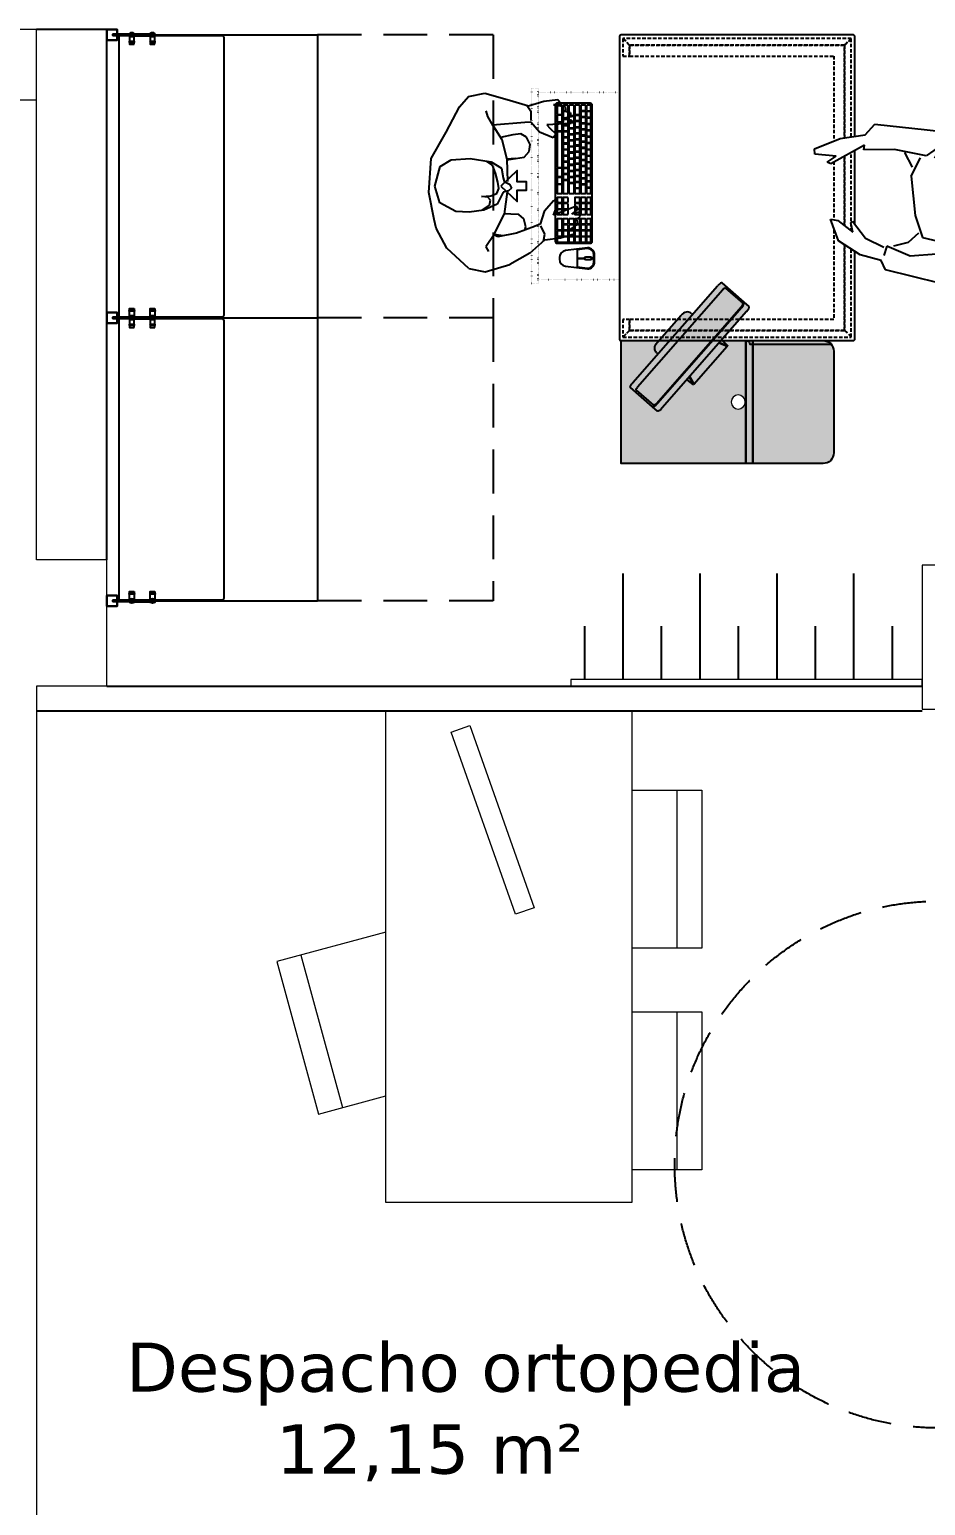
# Model space of a CAD drawing. Header units: inches. Extents: x -96389 to 34443, y 2 to 18625.
# Drawn here: x 25005 to 27555, y 4148 to 8350 of the extents above; entities that cross this region are included whole.
import ezdxf

# ---------------------------------------------------------------- set-up
doc = ezdxf.new("R2010")
doc.units = ezdxf.units.IN
doc.header["$LTSCALE"] = 2
doc.header["$MEASUREMENT"] = 0
doc.set_wipeout_variables(frame=1)
for name, pattern in [('Discontinua JB', [0.75, 0.5, -0.25]), ('Puntets JB', [3, 0, -3]), ('TRAZOS2', [0.375, 0.25, -0.125])]:
    doc.linetypes.add(name, pattern=pattern)
for name, color, linetype in [('_Co MUEBLE CONCEP', 7, 'Continuous'), ('Arturo', 8, 'Continuous'), ('CONCEP 2D', 7, 'Continuous'), ('Imac JB', 8, 'Continuous'), ('Impresora Tiket JB', 8, 'Continuous'), ('Linea Capa Color 0000 JB', 7, 'Continuous'), ('Linea Capa Color 0140 Blau Vidre JB', 140, 'Continuous'), ('Linea Capa Color 0252 Gris Parets JB', 252, 'Continuous'), ('LÍNEA FINA', 4, 'Continuous'), ('LÍNEA GRUESA', 1, 'Continuous'), ('LÍNEA MEDIA', 255, 'Continuous'), ('MOBILIARIO', 8, 'Continuous'), ('TEXTO', 7, 'Continuous')]:
    doc.layers.add(name, color=color, linetype=linetype)

# ---------------------------------------------------------------- blocks, each defined once
blk = doc.blocks.new('Planta teclat + ratoli 2020 JB')
at = {"layer": 'Impresora Tiket JB'}
for points in [[(163.1, 99.5, 0.414201), (157.1, 105.4), (-229.9, 105.4, 0.38771), (-236, 99.9), (-236, 6, 0.414201), (-229.9, 0), (157.1, 0, 0.414201), (163.1, 6)], [(-214.2, 100.3, 0.450069), (-215.4, 101.5), (-228.7, 101.5, 0.45007), (-229.9, 100.3), (-229.9, 91, 0.411174), (-228.7, 89.5), (-215.4, 89.5, 0.411173), (-214.2, 91)], [(-215.4, 85.9, 0.414201), (-216.6, 87.1), (-228.7, 87.1, 0.414201), (-229.9, 85.9), (-229.9, 74, 0.414188), (-228.7, 72.8), (-216.6, 72.8, 0.414201), (-215.4, 74)], [(-197.9, 85.9, 0.414201), (-199.1, 87.1), (-211.2, 87.1, 0.414201), (-212.4, 85.9), (-212.4, 74, 0.414188), (-211.2, 72.8), (-199.1, 72.8, 0.414201), (-197.9, 74)], [(-196, 100.3, 0.450069), (-197.3, 101.5), (-210.6, 101.5, 0.45007), (-211.8, 100.3), (-211.8, 91, 0.411174), (-210.6, 89.5), (-197.3, 89.5, 0.411173), (-196, 91)], [(-180.3, 85.9, 0.414201), (-181.5, 87.1), (-193.6, 87.1, 0.414201), (-194.8, 85.9), (-194.8, 74, 0.414188), (-193.6, 72.8), (-181.5, 72.8, 0.414201), (-180.3, 74)], [(-177.9, 100.3, 0.450069), (-179.1, 101.5), (-192.4, 101.5, 0.45007), (-193.6, 100.3), (-193.6, 91, 0.411174), (-192.4, 89.5), (-179.1, 89.5, 0.411173), (-177.9, 91)], [(-162.8, 85.9, 0.414201), (-164, 87.1), (-176.1, 87.1, 0.414201), (-177.3, 85.9), (-177.3, 74, 0.414188), (-176.1, 72.8), (-164, 72.8, 0.414201), (-162.8, 74)], [(-159.8, 100.3, 0.450069), (-161, 101.5), (-174.3, 101.5, 0.45007), (-175.5, 100.3), (-175.5, 91, 0.411174), (-174.3, 89.5), (-161, 89.5, 0.411173), (-159.8, 91)], [(-145.3, 85.9, 0.414201), (-146.5, 87.1), (-158.6, 87.1, 0.414201), (-159.8, 85.9), (-159.8, 74, 0.414188), (-158.6, 72.8), (-146.5, 72.8, 0.414201), (-145.3, 74)], [(-141.6, 100.3, 0.450069), (-142.8, 101.5), (-156.1, 101.5, 0.45007), (-157.3, 100.3), (-157.3, 91, 0.411174), (-156.1, 89.5), (-142.8, 89.5, 0.411173), (-141.6, 91)], [(-127.7, 85.9, 0.414201), (-128.9, 87.1), (-141, 87.1, 0.414201), (-142.2, 85.9), (-142.2, 74, 0.414188), (-141, 72.8), (-128.9, 72.8, 0.414201), (-127.7, 74)], [(-123.5, 100.3, 0.450069), (-124.7, 101.5), (-138, 101.5, 0.45007), (-139.2, 100.3), (-139.2, 91, 0.411174), (-138, 89.5), (-124.7, 89.5, 0.411173), (-123.5, 91)], [(-110.2, 85.9, 0.414201), (-111.4, 87.1), (-123.5, 87.1, 0.414201), (-124.7, 85.9), (-124.7, 74, 0.414188), (-123.5, 72.8), (-111.4, 72.8, 0.414201), (-110.2, 74)], [(-105.3, 100.3, 0.450069), (-106.6, 101.5), (-119.9, 101.5, 0.45007), (-121.1, 100.3), (-121.1, 91, 0.411174), (-119.9, 89.5), (-106.6, 89.5, 0.411173), (-105.3, 91)], [(-92.7, 85.9, 0.414201), (-93.9, 87.1), (-106, 87.1, 0.414201), (-107.2, 85.9), (-107.2, 74, 0.414188), (-106, 72.8), (-93.9, 72.8, 0.414201), (-92.7, 74)], [(-87.2, 100.3, 0.450069), (-88.4, 101.5), (-101.7, 101.5, 0.45007), (-102.9, 100.3), (-102.9, 91, 0.411174), (-101.7, 89.5), (-88.4, 89.5, 0.411173), (-87.2, 91)], [(-75.1, 85.9, 0.414201), (-76.3, 87.1), (-88.4, 87.1, 0.414201), (-89.6, 85.9), (-89.6, 74, 0.414188), (-88.4, 72.8), (-76.3, 72.8, 0.414201), (-75.1, 74)], [(-69.1, 100.3, 0.450069), (-70.3, 101.5), (-83.6, 101.5, 0.45007), (-84.8, 100.3), (-84.8, 91, 0.411174), (-83.6, 89.5), (-70.3, 89.5, 0.411173), (-69.1, 91)], [(-58.2, 85.9, 0.414201), (-59.4, 87.1), (-71.5, 87.1, 0.414201), (-72.7, 85.9), (-72.7, 74, 0.414188), (-71.5, 72.8), (-59.4, 72.8, 0.414201), (-58.2, 74)], [(-50.9, 100.3, 0.450069), (-52.1, 101.5), (-65.4, 101.5, 0.45007), (-66.7, 100.3), (-66.7, 91, 0.411174), (-65.4, 89.5), (-52.1, 89.5, 0.411173), (-50.9, 91)], [(-40.7, 85.9, 0.414201), (-41.9, 87.1), (-54, 87.1, 0.414201), (-55.2, 85.9), (-55.2, 74, 0.414188), (-54, 72.8), (-41.9, 72.8, 0.414201), (-40.7, 74)], [(-32.8, 100.3, 0.450069), (-34, 101.5), (-47.3, 101.5, 0.45007), (-48.5, 100.3), (-48.5, 91, 0.411174), (-47.3, 89.5), (-34, 89.5, 0.411173), (-32.8, 91)], [(-23.1, 85.9, 0.414201), (-24.3, 87.1), (-36.4, 87.1, 0.414201), (-37.6, 85.9), (-37.6, 74, 0.414188), (-36.4, 72.8), (-24.3, 72.8, 0.414201), (-23.1, 74)], [(-14.7, 100.3, 0.450069), (-15.9, 101.5), (-29.2, 101.5, 0.45007), (-30.4, 100.3), (-30.4, 91, 0.411174), (-29.2, 89.5), (-15.9, 89.5, 0.411173), (-14.7, 91)], [(-6.2, 85.9, 0.414201), (-7.4, 87.1), (-19.5, 87.1, 0.414201), (-20.7, 85.9), (-20.7, 74, 0.414188), (-19.5, 72.8), (-7.4, 72.8, 0.414201), (-6.2, 74)], [(3.5, 100.3, 0.450069), (2.3, 101.5), (-11, 101.5, 0.45007), (-12.2, 100.3), (-12.2, 91, 0.411174), (-11, 89.5), (2.3, 89.5, 0.411173), (3.5, 91)], [(21.6, 85.9, 0.414201), (20.4, 87.1), (-2.6, 87.1, 0.414201), (-3.8, 85.9), (-3.8, 74, 0.414188), (-2.6, 72.8), (20.4, 72.8, 0.414201), (21.6, 74)], [(21.6, 100.3, 0.450069), (20.4, 101.5), (7.1, 101.5, 0.45007), (5.9, 100.3), (5.9, 91, 0.411174), (7.1, 89.5), (20.4, 89.5, 0.411173), (21.6, 91)], [(47, 100.3, 0.450069), (45.8, 101.5), (33.7, 101.5, 0.45007), (32.5, 100.3), (32.5, 91, 0.411174), (33.7, 89.5), (45.8, 89.5, 0.411173), (47, 91)], [(47, 85.9, 0.414201), (45.8, 87.1), (33.7, 87.1, 0.414201), (32.5, 85.9), (32.5, 74, 0.414188), (33.7, 72.8), (45.8, 72.8, 0.414201), (47, 74)], [(64.6, 100.3, 0.450069), (63.3, 101.5), (51.3, 101.5, 0.45007), (50, 100.3), (50, 91, 0.411174), (51.3, 89.5), (63.3, 89.5, 0.411173), (64.6, 91)], [(64.6, 85.9, 0.414201), (63.3, 87.1), (51.3, 87.1, 0.414201), (50, 85.9), (50, 74, 0.414188), (51.3, 72.8), (63.3, 72.8, 0.414201), (64.6, 74)], [(81.5, 100.3, 0.450069), (80.3, 101.5), (68.2, 101.5, 0.45007), (67, 100.3), (67, 91, 0.411174), (68.2, 89.5), (80.3, 89.5, 0.411173), (81.5, 91)], [(81.5, 85.9, 0.414201), (80.3, 87.1), (68.2, 87.1, 0.414201), (67, 85.9), (67, 74, 0.414188), (68.2, 72.8), (80.3, 72.8, 0.414201), (81.5, 74)], [(107.5, 100.3, 0.450069), (106.3, 101.5), (94.2, 101.5, 0.45007), (93, 100.3), (93, 91, 0.411174), (94.2, 89.5), (106.3, 89.5, 0.411173), (107.5, 91)], [(107.5, 85.9, 0.414201), (106.3, 87.1), (94.2, 87.1, 0.414201), (93, 85.9), (93, 74, 0.414188), (94.2, 72.8), (106.3, 72.8, 0.414201), (107.5, 74)], [(125, 100.3, 0.450069), (123.8, 101.5), (111.7, 101.5, 0.45007), (110.5, 100.3), (110.5, 91, 0.411174), (111.7, 89.5), (123.8, 89.5, 0.411173), (125, 91)], [(125, 85.9, 0.414201), (123.8, 87.1), (111.7, 87.1, 0.414201), (110.5, 85.9), (110.5, 74, 0.414188), (111.7, 72.8), (123.8, 72.8, 0.414201), (125, 74)], [(142.6, 100.3, 0.450069), (141.3, 101.5), (129.3, 101.5, 0.45007), (128, 100.3), (128, 91, 0.411174), (129.3, 89.5), (141.3, 89.5, 0.411173), (142.6, 91)], [(142.6, 85.9, 0.414201), (141.3, 87.1), (129.3, 87.1, 0.414201), (128, 85.9), (128, 74, 0.414188), (129.3, 72.8), (141.3, 72.8, 0.414201), (142.6, 74)], [(159.5, 100.3, 0.450069), (158.3, 101.5), (146.2, 101.5, 0.45007), (145, 100.3), (145, 91, 0.411174), (146.2, 89.5), (158.3, 89.5, 0.411173), (159.5, 91)], [(159.5, 85.9, 0.414201), (158.3, 87.1), (146.2, 87.1, 0.414201), (145, 85.9), (145, 74, 0.414188), (146.2, 72.8), (158.3, 72.8, 0.414201), (159.5, 74)], [(203.6, 12.2), (208.3, 12.2, 0.378242), (228.1, 29.7), (236, 92.2, 0.414214), (216, 112.2), (196, 112.2, 0.414214), (176, 92.2), (183.8, 29.7, 0.378242)], [(201.5, 100.2, -0.350001), (205, 104.6), (205, 110.2), (196, 110.2, 0.412242), (178, 92.3), (181.7, 62.2), (205, 62.2), (205, 82.8, -0.350001), (201.5, 87.2)], [(209.5, 100.2, 1), (202.5, 100.2), (202.5, 87.2, 1), (209.5, 87.2)], [(234, 92.3, 0.412242), (216, 110.2), (207, 110.2), (207, 104.6, -0.350001), (210.5, 100.2), (210.5, 87.2, -0.350001), (207, 82.8), (207, 62.2), (230.2, 62.2)], [(-203.8, 69.2, 0.414201), (-205.1, 70.4), (-228.7, 70.4, 0.414201), (-229.9, 69.2), (-229.9, 57.2, 0.414188), (-228.7, 56), (-205.1, 56, 0.414201), (-203.8, 57.2)], [(-200.9, 52.4, 0.414201), (-202.1, 53.6), (-228.7, 53.6, 0.414201), (-229.9, 52.4), (-229.9, 40.4, 0.414188), (-228.7, 39.2), (-202.1, 39.2, 0.414201), (-200.9, 40.4)], [(-186.3, 69.2, 0.414201), (-187.5, 70.4), (-199.6, 70.4, 0.414201), (-200.8, 69.2), (-200.8, 57.2, 0.414188), (-199.6, 56), (-187.5, 56, 0.414201), (-186.3, 57.2)], [(-183.3, 52.4, 0.414201), (-184.6, 53.6), (-196.7, 53.6, 0.414201), (-197.9, 52.4), (-197.9, 40.4, 0.414188), (-196.7, 39.2), (-184.6, 39.2, 0.414201), (-183.3, 40.4)], [(-168.8, 69.2, 0.414201), (-170, 70.4), (-182.1, 70.4, 0.414201), (-183.3, 69.2), (-183.3, 57.2, 0.414188), (-182.1, 56), (-170, 56, 0.414201), (-168.8, 57.2)], [(-165.8, 52.4, 0.414201), (-167, 53.6), (-179.1, 53.6, 0.414201), (-180.3, 52.4), (-180.3, 40.4, 0.414188), (-179.1, 39.2), (-167, 39.2, 0.414201), (-165.8, 40.4)], [(-151.2, 69.2, 0.414201), (-152.5, 70.4), (-164.5, 70.4, 0.414201), (-165.8, 69.2), (-165.8, 57.2, 0.414188), (-164.5, 56), (-152.5, 56, 0.414201), (-151.2, 57.2)], [(-148.3, 52.4, 0.414201), (-149.5, 53.6), (-161.6, 53.6, 0.414201), (-162.8, 52.4), (-162.8, 40.4, 0.414188), (-161.6, 39.2), (-149.5, 39.2, 0.414201), (-148.3, 40.4)], [(-134.3, 69.2, 0.414201), (-135.5, 70.4), (-147.6, 70.4, 0.414201), (-148.8, 69.2), (-148.8, 57.2, 0.414188), (-147.6, 56), (-135.5, 56, 0.414201), (-134.3, 57.2)], [(-131.3, 52.4, 0.414201), (-132.6, 53.6), (-144.7, 53.6, 0.414201), (-145.9, 52.4), (-145.9, 40.4, 0.414188), (-144.7, 39.2), (-132.6, 39.2, 0.414201), (-131.3, 40.4)], [(-116.8, 69.2, 0.414201), (-118, 70.4), (-130.1, 70.4, 0.414201), (-131.3, 69.2), (-131.3, 57.2, 0.414188), (-130.1, 56), (-118, 56, 0.414201), (-116.8, 57.2)], [(-113.8, 52.4, 0.414201), (-115, 53.6), (-127.1, 53.6, 0.414201), (-128.3, 52.4), (-128.3, 40.4, 0.414188), (-127.1, 39.2), (-115, 39.2, 0.414201), (-113.8, 40.4)], [(-99.2, 69.2, 0.414201), (-100.5, 70.4), (-112.5, 70.4, 0.414201), (-113.8, 69.2), (-113.8, 57.2, 0.414188), (-112.5, 56), (-100.5, 56, 0.414201), (-99.2, 57.2)], [(-96.9, 52.4, 0.414201), (-98.1, 53.6), (-110.2, 53.6, 0.414201), (-111.4, 52.4), (-111.4, 40.4, 0.414188), (-110.2, 39.2), (-98.1, 39.2, 0.414201), (-96.9, 40.4)], [(-82.3, 69.2, 0.414201), (-83.5, 70.4), (-95.6, 70.4, 0.414201), (-96.8, 69.2), (-96.8, 57.2, 0.414188), (-95.6, 56), (-83.5, 56, 0.414201), (-82.3, 57.2)], [(-79.3, 52.4, 0.414201), (-80.6, 53.6), (-92.7, 53.6, 0.414201), (-93.9, 52.4), (-93.9, 40.4, 0.414188), (-92.7, 39.2), (-80.6, 39.2, 0.414201), (-79.3, 40.4)], [(-64.8, 69.2, 0.414201), (-66, 70.4), (-78.1, 70.4, 0.414201), (-79.3, 69.2), (-79.3, 57.2, 0.414188), (-78.1, 56), (-66, 56, 0.414201), (-64.8, 57.2)], [(-61.8, 52.4, 0.414201), (-63, 53.6), (-75.1, 53.6, 0.414201), (-76.3, 52.4), (-76.3, 40.4, 0.414188), (-75.1, 39.2), (-63, 39.2, 0.414201), (-61.8, 40.4)], [(-47.2, 69.2, 0.414201), (-48.5, 70.4), (-60.5, 70.4, 0.414201), (-61.8, 69.2), (-61.8, 57.2, 0.414188), (-60.5, 56), (-48.5, 56, 0.414201), (-47.2, 57.2)], [(-44.3, 52.4, 0.414201), (-45.5, 53.6), (-57.6, 53.6, 0.414201), (-58.8, 52.4), (-58.8, 40.4, 0.414188), (-57.6, 39.2), (-45.5, 39.2, 0.414201), (-44.3, 40.4)], [(-29.7, 69.2, 0.414201), (-30.9, 70.4), (-43, 70.4, 0.414201), (-44.2, 69.2), (-44.2, 57.2, 0.414188), (-43, 56), (-30.9, 56, 0.414201), (-29.7, 57.2)], [(-26.7, 52.4, 0.414201), (-28, 53.6), (-40, 53.6, 0.414201), (-41.3, 52.4), (-41.3, 40.4, 0.414188), (-40, 39.2), (-28, 39.2, 0.414201), (-26.7, 40.4)], [(-12.8, 69.2, 0.414201), (-14, 70.4), (-26.1, 70.4, 0.414201), (-27.3, 69.2), (-27.3, 57.2, 0.414188), (-26.1, 56), (-14, 56, 0.414201), (-12.8, 57.2)], [(-9.8, 52.4, 0.414201), (-11, 53.6), (-23.1, 53.6, 0.414201), (-24.3, 52.4), (-24.3, 40.4, 0.414188), (-23.1, 39.2), (-11, 39.2, 0.414201), (-9.8, 40.4)], [(4.8, 69.2, 0.414201), (3.5, 70.4), (-8.5, 70.4, 0.414201), (-9.8, 69.2), (-9.8, 57.2, 0.414188), (-8.5, 56), (3.5, 56, 0.414201), (4.8, 57.2)], [(21.6, 52.4, 0.414201), (20.4, 53.6), (-5.6, 53.6, 0.414201), (-6.8, 52.4), (-6.8, 40.4, 0.414188), (-5.6, 39.2), (20.4, 39.2, 0.414201), (21.6, 40.4)], [(21.7, 69.2, 0.414201), (20.5, 70.4), (8.4, 70.4, 0.414201), (7.2, 69.2), (7.2, 57.2, 0.414188), (8.4, 56), (20.5, 56, 0.414201), (21.7, 57.2)], [(47, 69.2, 0.414201), (45.8, 70.4), (33.7, 70.4, 0.414201), (32.5, 69.2), (32.5, 57.2, 0.414188), (33.7, 56), (45.8, 56, 0.414201), (47, 57.2)], [(64.6, 69.2, 0.414201), (63.3, 70.4), (51.3, 70.4, 0.414201), (50, 69.2), (50, 57.2, 0.414188), (51.3, 56), (63.3, 56, 0.414201), (64.6, 57.2)], [(81.5, 69.2, 0.414201), (80.2, 70.4), (68.2, 70.4, 0.414201), (66.9, 69.2), (66.9, 57.2, 0.414188), (68.2, 56), (80.2, 56, 0.414201), (81.5, 57.2)], [(107.5, 69.2, 0.414201), (106.3, 70.4), (94.2, 70.4, 0.414201), (93, 69.2), (93, 57.2, 0.414188), (94.2, 56), (106.3, 56, 0.414201), (107.5, 57.2)], [(107.5, 52.4, 0.414201), (106.3, 53.6), (94.2, 53.6, 0.414201), (93, 52.4), (93, 40.4, 0.414188), (94.2, 39.2), (106.3, 39.2, 0.414201), (107.5, 40.4)], [(125, 69.2, 0.414201), (123.8, 70.4), (111.7, 70.4, 0.414201), (110.5, 69.2), (110.5, 57.2, 0.414188), (111.7, 56), (123.8, 56, 0.414201), (125, 57.2)], [(125, 52.4, 0.414201), (123.8, 53.6), (111.7, 53.6, 0.414201), (110.5, 52.4), (110.5, 40.4, 0.414188), (111.7, 39.2), (123.8, 39.2, 0.414201), (125, 40.4)], [(142.6, 69.2, 0.414201), (141.3, 70.4), (129.3, 70.4, 0.414201), (128, 69.2), (128, 57.2, 0.414188), (129.3, 56), (141.3, 56, 0.414201), (142.6, 57.2)], [(142.6, 52.4, 0.414201), (141.3, 53.6), (129.3, 53.6, 0.414201), (128, 52.4), (128, 40.4, 0.414188), (129.3, 39.2), (141.3, 39.2, 0.414201), (142.6, 40.4)], [(159.5, 69.2, 0.414201), (158.3, 70.4), (146.2, 70.4, 0.414201), (145, 69.2), (145, 57.2, 0.414188), (146.2, 56), (158.3, 56, 0.414201), (159.5, 57.2)], [(159.5, 52.4, 0.414201), (158.3, 53.6), (146.2, 53.6, 0.414201), (145, 52.4), (145, 40.4, 0.414188), (146.2, 39.2), (158.3, 39.2, 0.414201), (159.5, 40.4)], [(-192.1, 35.6, 0.414201), (-193.3, 36.8), (-228.7, 36.8, 0.414201), (-229.9, 35.6), (-229.9, 23.6, 0.414188), (-228.7, 22.4), (-193.3, 22.4, 0.414201), (-192.1, 23.6)], [(-203.8, 18.8, 0.414201), (-205.1, 20), (-228.7, 20, 0.414201), (-229.9, 18.8), (-229.9, 6.9, 0.414188), (-228.7, 5.7), (-205.1, 5.7, 0.414201), (-203.8, 6.9)], [(-183, 18.8, 0.414201), (-184.3, 20), (-200.2, 20, 0.414201), (-201.4, 18.8), (-201.4, 6.9, 0.414188), (-200.2, 5.7), (-184.3, 5.7, 0.414201), (-183, 6.9)], [(-174.6, 35.6, 0.414201), (-175.8, 36.8), (-187.9, 36.8, 0.414201), (-189.1, 35.6), (-189.1, 23.6, 0.414188), (-187.9, 22.4), (-175.8, 22.4, 0.414201), (-174.6, 23.6)], [(-157.1, 18.8, 0.414201), (-158.3, 20), (-179.4, 20, 0.414201), (-180.6, 18.8), (-180.6, 6.9, 0.414188), (-179.4, 5.7), (-158.3, 5.7, 0.414201), (-157.1, 6.9)], [(-157, 35.6, 0.414201), (-158.3, 36.8), (-170.3, 36.8, 0.414201), (-171.6, 35.6), (-171.6, 23.6, 0.414188), (-170.3, 22.4), (-158.3, 22.4, 0.414201), (-157, 23.6)], [(-140.1, 35.6, 0.414201), (-141.3, 36.8), (-153.4, 36.8, 0.414201), (-154.6, 35.6), (-154.6, 23.6, 0.414188), (-153.4, 22.4), (-141.3, 22.4, 0.414201), (-140.1, 23.6)], [(-53, 18.8, 0.414201), (-54.3, 20), (-153.4, 20, 0.414201), (-154.6, 18.8), (-154.6, 6.9, 0.414188), (-153.4, 5.7), (-54.3, 5.7, 0.414201), (-53, 6.9)], [(-122.6, 35.6, 0.414201), (-123.8, 36.8), (-135.9, 36.8, 0.414201), (-137.1, 35.6), (-137.1, 23.6, 0.414188), (-135.9, 22.4), (-123.8, 22.4, 0.414201), (-122.6, 23.6)], [(-105, 35.6, 0.414201), (-106.3, 36.8), (-118.3, 36.8, 0.414201), (-119.6, 35.6), (-119.6, 23.6, 0.414188), (-118.3, 22.4), (-106.3, 22.4, 0.414201), (-105, 23.6)], [(-88.1, 35.6, 0.414201), (-89.3, 36.8), (-101.4, 36.8, 0.414201), (-102.6, 35.6), (-102.6, 23.6, 0.414188), (-101.4, 22.4), (-89.3, 22.4, 0.414201), (-88.1, 23.6)], [(-70.6, 35.6, 0.414201), (-71.8, 36.8), (-83.9, 36.8, 0.414201), (-85.1, 35.6), (-85.1, 23.6, 0.414188), (-83.9, 22.4), (-71.8, 22.4, 0.414201), (-70.6, 23.6)], [(-53, 35.6, 0.414201), (-54.3, 36.8), (-66.3, 36.8, 0.414201), (-67.6, 35.6), (-67.6, 23.6, 0.414188), (-66.3, 22.4), (-54.3, 22.4, 0.414201), (-53, 23.6)], [(-27.1, 18.8, 0.414201), (-28.3, 20), (-49.4, 20, 0.414201), (-50.6, 18.8), (-50.6, 6.9, 0.414188), (-49.4, 5.7), (-28.3, 5.7, 0.414201), (-27.1, 6.9)], [(-35.5, 35.6, 0.414201), (-36.7, 36.8), (-48.8, 36.8, 0.414201), (-50, 35.6), (-50, 23.6, 0.414188), (-48.8, 22.4), (-36.7, 22.4, 0.414201), (-35.5, 23.6)], [(-18.6, 35.6, 0.414201), (-19.8, 36.8), (-31.9, 36.8, 0.414201), (-33.1, 35.6), (-33.1, 23.6, 0.414188), (-31.9, 22.4), (-19.8, 22.4, 0.414201), (-18.6, 23.6)], [(-6.3, 18.8, 0.414201), (-7.5, 20), (-23.5, 20, 0.414201), (-24.7, 18.8), (-24.7, 6.9, 0.414188), (-23.5, 5.7), (-7.5, 5.7, 0.414201), (-6.3, 6.9)], [(21.6, 35.6, 0.414201), (20.4, 36.8), (-14.3, 36.8, 0.414201), (-15.6, 35.6), (-15.6, 23.6, 0.414188), (-14.3, 22.4), (20.4, 22.4, 0.414201), (21.6, 23.6)], [(21.6, 18.8, 0.414201), (20.4, 20), (-3.2, 20, 0.414201), (-4.4, 18.8), (-4.4, 6.9, 0.414188), (-3.2, 5.7), (20.4, 5.7, 0.414201), (21.6, 6.9)], [(47, 35.6, 0.414201), (45.8, 36.8), (33.7, 36.8, 0.414201), (32.5, 35.6), (32.5, 23.6, 0.414188), (33.7, 22.4), (45.8, 22.4, 0.414201), (47, 23.6)], [(47, 18.8, 0.414201), (45.8, 20), (33.7, 20, 0.414201), (32.5, 18.8), (32.5, 6.9, 0.414188), (33.7, 5.7), (45.8, 5.7, 0.414201), (47, 6.9)], [(64.6, 35.6, 0.414201), (63.3, 36.8), (51.3, 36.8, 0.414201), (50, 35.6), (50, 23.6, 0.414188), (51.3, 22.4), (63.3, 22.4, 0.414201), (64.6, 23.6)], [(64.6, 18.8, 0.414201), (63.3, 20), (51.3, 20, 0.414201), (50, 18.8), (50, 6.9, 0.414188), (51.3, 5.7), (63.3, 5.7, 0.414201), (64.6, 6.9)], [(81.5, 35.6, 0.414201), (80.3, 36.8), (68.2, 36.8, 0.414201), (67, 35.6), (67, 23.6, 0.414188), (68.2, 22.4), (80.3, 22.4, 0.414201), (81.5, 23.6)], [(81.5, 18.8, 0.414201), (80.3, 20), (68.2, 20, 0.414201), (67, 18.8), (67, 6.9, 0.414188), (68.2, 5.7), (80.3, 5.7, 0.414201), (81.5, 6.9)], [(107.5, 35.6, 0.414201), (106.3, 36.8), (94.2, 36.8, 0.414201), (93, 35.6), (93, 23.6, 0.414188), (94.2, 22.4), (106.3, 22.4, 0.414201), (107.5, 23.6)], [(125, 18.8, 0.414201), (123.8, 20), (94.2, 20, 0.414201), (93, 18.8), (93, 6.9, 0.414188), (94.2, 5.7), (123.8, 5.7, 0.414201), (125, 6.9)], [(125, 35.6, 0.414201), (123.8, 36.8), (111.7, 36.8, 0.414201), (110.5, 35.6), (110.5, 23.6, 0.414188), (111.7, 22.4), (123.8, 22.4, 0.414201), (125, 23.6)], [(142.6, 35.6, 0.414201), (141.3, 36.8), (129.3, 36.8, 0.414201), (128, 35.6), (128, 23.6, 0.414188), (129.3, 22.4), (141.3, 22.4, 0.414201), (142.6, 23.6)], [(142.6, 18.8, 0.414201), (141.3, 20), (129.3, 20, 0.414201), (128, 18.8), (128, 6.9, 0.414188), (129.3, 5.7), (141.3, 5.7, 0.414201), (142.6, 6.9)], [(159.5, 35.6, 0.414201), (158.3, 36.8), (146.2, 36.8, 0.414201), (145, 35.6), (145, 6.9, 0.414188), (146.2, 5.7), (158.3, 5.7, 0.414201), (159.5, 6.9)]]:
    blk.add_lwpolyline(points, format="xyb", close=True, dxfattribs=at)
blk = doc.blocks.new('Arturo')
at = {"layer": 'Arturo'}
for p, q in [((-221.6, 109.3, 0), (-217, 132.7, 0)), ((-217, 132.7, 0), (-204.2, 135.1, 0)), ((-204.2, 135.1, 0), (-200.7, 114.4, 0)), ((-200.7, 114.4, 0), (-194.6, 136.1, 0)), ((-194.6, 136.1, 0), (-185.2, 135.6, 0)), ((-185.2, 135.6, 0), (-181.5, 65.7, 0)), ((58.5, 154.8, 0), (50.1, 150.3, 0)), ((50.1, 150.3, 0), (75.9, 85.3, 0)), ((73.1, 137.5, 0), (58.5, 154.8, 0)), ((80.2, 161, 0), (67.6, 157.8, 0)), ((67.6, 157.8, 0), (73.1, 137.5, 0)), ((94.1, 141.6, 0), (80.2, 161, 0)), ((101.6, 154.5, 0), (90.3, 152.1, 0)), ((90.3, 152.1, 0), (94.1, 141.6, 0)), ((120, 126.7, 0), (101.6, 154.5, 0)), ((128.7, 143.9, 0), (114.5, 147.1, 0)), ((114.5, 147.1, 0), (120, 126.7, 0)), ((140.3, 105.3, 0), (128.7, 143.9, 0)), ((-253.9, 97, 0), (-242.3, 105.8, 0)), ((-248.5, 57.1, 0), (-253.9, 97, 0)), ((-242.3, 105.8, 0), (-238.8, 85, 0)), ((-238.8, 85, 0), (-233.7, 117.9, 0)), ((-233.7, 117.9, 0), (-222.5, 120.4, 0)), ((-222.5, 120.4, 0), (-221.6, 109.3, 0)), ((-171.5, 74.6, 0), (-154.6, 92.5, 0)), ((-154.6, 92.5, 0), (-144.1, 84, 0)), ((40.2, 98.5, 0), (34.2, 86.3, 0)), ((34.2, 86.3, 0), (65.3, 58.2, 0)), ((63.1, 89.2, 0), (40.2, 98.5, 0)), ((75.9, 85.3, 0), (63.1, 89.2, 0)), ((146.5, 60.3, 0), (140.3, 105.3, 0)), ((-235.3, 13.6, 0), (-248.5, 57.1, 0)), ((-160.6, 45.4, 0), (-189.1, 20.3, 0)), ((-181.5, 65.7, 0), (-171.5, 74.6, 0)), ((-144.1, 84, 0), (-160.6, 45.4, 0)), ((65.3, 58.2, 0), (101.6, 47.1, 0)), ((101.6, 47.1, 0), (108.4, 31, 0)), ((130.2, 60.6, 0), (105.8, 49.3, 0)), ((150.1, 56.9, 0), (130.2, 60.6, 0)), ((183.6, 17.5, 0), (146.5, 60.3, 0)), ((-251.3, -40.8, 0), (-235.3, 13.6, 0)), ((-237.2, 9, 0), (-220.6, 20.6, 0)), ((-220.6, 20.6, 0), (-193.8, 20.6, 0)), ((-189.1, 20.3, 0), (-188.5, 2.9, 0)), ((-188.5, 2.9, 0), (-180.8, -88.4, 0)), ((-146.4, 7.8, 0), (-155.8, -8.2, 0)), ((-125, 18.2, 0), (-146.4, 7.8, 0)), ((-105.7, 15.7, 0), (-125, 18.2, 0)), ((-88.9, 1.8, 0), (-105.7, 15.7, 0)), ((-82.2, -47.8, 0), (-88.9, 1.8, 0)), ((86.3, 0.3, 0), (74.1, -13.6, 0)), ((109.4, 6.5, 0), (86.3, 0.3, 0)), ((108.4, 31, 0), (126.8, -20, 0)), ((108.4, 31, 0), (126.8, -20, 0)), ((118.3, 3.5, 0), (109.4, 6.5, 0)), ((183.6, 17.5, 0), (216.3, -39.4, 0)), ((-271.4, -110.8, 0), (-251.3, -40.8, 0)), ((-155.8, -8.2, 0), (-152.9, -31.1, 0)), ((-152.9, -31.1, 0), (-145.1, -65.9, 0)), ((-85.4, -24.2, 0), (-83.3, -47.8, 0)), ((-20.4, -55.5, 0), (-12, -40.1, 0)), ((-12, -40.1, 0), (-1.1, -34.9, 0)), ((-1.1, -34.9, 0), (6.8, -43.3, 0)), ((72.6, -36.7, 0), (72.4, -55.9, 0)), ((74.1, -13.6, 0), (72.6, -36.7, 0)), ((126.8, -20, 0), (137.8, -73.4, 0)), ((236.8, -109.3, 0), (216.3, -39.4, 0)), ((-178.2, -87, 0), (-139.8, -62.5, 0)), ((-139.8, -62.5, 0), (-84.1, -47.8, 0)), ((-84.1, -47.8, 0), (-19.9, -46.2, 0)), ((-75.8, -92.6, 0), (-57.7, -63.2, 0)), ((-43.4, -80.4, 0), (-66.1, -88.5, 0)), ((-57.7, -63.2, 0), (-30.5, -58.5, 0)), ((-17.8, -74, 0), (-43.4, -80.4, 0)), ((-30.5, -58.5, 0), (-20.4, -55.5, 0)), ((-0.1, -70.4, 0), (-17.8, -74, 0)), ((13.7, -76, 0), (-0.1, -70.4, 0)), ((6.8, -43.3, 0), (10.5, -58.4, 0)), ((9, -46.7, 0), (73.1, -56, 0)), ((10.5, -58.4, 0), (44.3, -75.2, 0)), ((20.6, -93.8, 0), (13.7, -76, 0)), ((44.3, -75.2, 0), (62, -113.7, 0)), ((130.7, -84.3, 0), (73.1, -56, 0)), ((134.8, -58.5, 0), (130.9, -84.4, 0)), ((137.8, -73.4, 0), (132.2, -85, 0)), ((-261.6, -157.2, 0), (-271.4, -110.8, 0)), ((-205.4, -101.9, 0), (-221.2, -106.5, 0)), ((-178.2, -87, 0), (-205.4, -101.9, 0)), ((-85.8, -152.2, 0), (-75.8, -92.6, 0)), ((-66.1, -88.5, 0), (-76.6, -105.3, 0)), ((22.2, -120.2, 0), (20.6, -93.8, 0)), ((24.8, -102, 0), (22.2, -120.2, 0)), ((33.2, -94.6, 0), (24.8, -102, 0)), ((47.2, -97, 0), (33.2, -94.6, 0)), ((60.3, -117.6, 0), (47.2, -97, 0)), ((62, -113.7, 0), (67.4, -155.2, 0)), ((130.7, -84.3, 0), (165.5, -107.5, 0)), ((165.5, -107.5, 0), (179, -100.4, 0)), ((227.3, -155.8, 0), (236.8, -109.3, 0)), ((-232.4, -182.8, 0), (-261.6, -157.2, 0)), ((-81.7, -206.7, 0), (-85.8, -152.2, 0)), ((67.4, -155.2, 0), (65.1, -193, 0)), ((227.3, -155.8, 0), (169.5, -218.7, 0)), ((-160.7, -220.3, 0), (-232.4, -182.8, 0)), ((-63, -237.9, 0), (-81.7, -206.7, 0)), ((65.1, -193, 0), (41.1, -238.5, 0)), ((-85.5, -263.5, 0), (-160.7, -220.3, 0)), ((-6.6, -252.6, 0), (-63, -237.9, 0)), ((41.1, -238.5, 0), (-6.6, -252.6, 0)), ((112.6, -248.9, 0), (88.5, -254.5, 0)), ((169.5, -218.7, 0), (112.6, -248.9, 0)), ((11.1, -270.1, 0), (-85.5, -263.5, 0)), ((88.5, -254.5, 0), (11.1, -270.1, 0))]:
    blk.add_line(p, q, dxfattribs=at)
blk = doc.blocks.new('PM202307281047')
at = {"layer": 'Linea Capa Color 0000 JB', "ltscale": 5}
h = blk.add_hatch(color=254, dxfattribs=at)
h.paths.add_polyline_path([(0, 355), (350, 355), (350, 375), (0, 375)])
edge = h.paths.add_edge_path()
edge.add_arc((320, 575), 30, 0, 90)
edge.add_line((320, 605), (30, 605))
edge.add_arc((30, 575), 30, 90, 180)
edge.add_line((0, 575), (0, 375))
edge.add_line((0, 375), (350, 375))
edge.add_line((350, 375), (350, 575))
h.paths.add_polyline_path([(350, 355), (0, 355), (0, 0), (350, 0)])
edge = h.paths.add_edge_path(flags=16)
edge.add_arc((175, 333), 20, 0, 360)
at = {"layer": 'Linea Capa Color 0000 JB'}
blk.add_lwpolyline([(350, 575, 0.414214), (320, 605), (30, 605, 0.414214), (0, 575), (0, 375), (350, 375)], format="xyb", close=True, dxfattribs=at)
for points in [[(0, 355), (350, 355), (350, 375), (0, 375)], [(350, 355), (0, 355), (0, 0), (350, 0)]]:
    blk.add_lwpolyline(points, close=True, dxfattribs=at)
at = {"layer": 'Linea Capa Color 0000 JB', "color": 7, "lineweight": 13, "ltscale": 10}
blk.add_circle((175, 333), 20, dxfattribs=at)
blk = doc.blocks.new('PM202307261202')
at = {"layer": 'Linea Capa Color 0252 Gris Parets JB', "ltscale": 10}
h = blk.add_hatch(color=256, dxfattribs=at)
h.dxf.hatch_style = 1
h.set_gradient(color1=(255, 255, 255), tint=1)
edge = h.paths.add_edge_path()
edge.add_line((198.1, -129.8), (198.1, -45.9))
edge.add_line((198.1, -45.9), (198.1, -27.3))
edge.add_ellipse((182.4, -27.3), major_axis=(15.6, 0), ratio=0.260994, start_angle=360, end_angle=450)
edge.add_line((182.4, -23.3), (75.7, -23.3))
edge.add_line((75.7, -23.3), (74.5, -2))
edge.add_arc((72.4, -2.1), 2.12, 3.2326, 93.8219)
edge.add_line((72.2, 0), (-72.2, 0))
edge.add_arc((-72.1, -2.1), 2.12, 93.8219, 176.7674)
edge.add_line((-74.2, -2), (-75.4, -23.3))
edge.add_line((-75.4, -23.3), (-182.1, -23.3))
edge.add_ellipse((-182.1, -27.3), major_axis=(-15.6, 0), ratio=0.260994, start_angle=-90, end_angle=0)
edge.add_line((-197.8, -27.3), (-197.8, -45.9))
edge.add_line((-197.8, -45.9), (-197.8, -129.8))
edge.add_ellipse((-183.3, -129.8), major_axis=(-14.5, 0), ratio=0.280083, start_angle=0, end_angle=90.0021)
edge.add_line((-183.3, -133.9), (-74.7, -133.9))
edge.add_line((-74.7, -133.9), (-74.7, -139))
edge.add_ellipse((-51.3, -139), major_axis=(-23.4, 0), ratio=0.769865, start_angle=0, end_angle=90)
edge.add_line((-51.3, -157), (51.5, -157))
edge.add_ellipse((51.5, -139), major_axis=(23.4, 0), ratio=0.769865, start_angle=270, end_angle=360)
edge.add_line((74.9, -139), (74.9, -133.9))
edge.add_line((74.9, -133.9), (183.1, -133.9))
edge.add_ellipse((183.6, -129.8), major_axis=(14.5, 0), ratio=0.280083, start_angle=268.2724, end_angle=360)
at = {"layer": 'Imac JB'}
for p, q in [((-72, 0), (72.2, 0)), ((-197.8, -27.3), (-197.8, -45.9)), ((182.4, -23.3), (-182.1, -23.3)), ((182.4, -41.8), (-182.1, -41.8)), ((-75.4, -23.3), (-74.2, -2)), ((-73.6, -5.2), (-74.6, -23.3)), ((-65.2, -23.3), (-71.5, -4.9)), ((-70.1, -1.4), (-62.5, -23.3)), ((70.4, -1.4), (62.8, -23.3)), ((65.5, -23.3), (71.8, -4.9)), ((73.9, -5.2), (74.9, -23.3)), ((75.7, -23.3), (74.5, -2)), ((198.1, -27.3), (198.1, -45.9)), ((-197.8, -45.9), (-197.8, -129.8)), ((-193, -112.7), (-193, -47.1)), ((-183.3, -44.4), (183.6, -44.4)), ((193.2, -112.7), (193.2, -47.1)), ((198.1, -45.9), (198.1, -129.8)), ((184.2, -115.3), (-183.9, -115.3)), ((-183.3, -133.9), (183.1, -133.9)), ((-74.7, -139), (-74.7, -133.9)), ((-51.3, -157), (51.5, -157)), ((74.9, -139), (74.9, -133.9))]:
    blk.add_line(p, q, dxfattribs=at)
for centre, radius, start, end in [((-72.1, -2.1), 2.12, 19.0624, 176.7674), ((72.4, -2.1), 2.12, 3.2326, 160.9376), ((-72.5, -5.2), 1.06, 19.0624, 176.7674), ((72.8, -5.2), 1.06, 3.2326, 160.9376)]:
    blk.add_arc(centre, radius, start, end, dxfattribs=at)
for centre, major_axis, ratio, start_param, end_param in [((-182.1, -27.3), (-15.6, 0), 0.260994, 4.712389, 6.283185), ((-182.1, -45.9), (-15.6, 0), 0.260994, 4.712389, 6.283185), ((-183.3, -47.1), (-9.68, 0), 0.280083, 4.712389, 6.283185), ((-183.9, -112.7), (-9.02, 0), 0.29004, 0, 1.570796), ((-183.3, -129.8), (-14.5, 0), 0.280083, 0, 1.570832), ((-51.3, -139), (-23.4, 0), 0.769865, 0, 1.570796)]:
    blk.add_ellipse(centre, major_axis=major_axis, ratio=ratio, start_param=start_param, end_param=end_param, dxfattribs=at)
at = {"layer": 'Imac JB', "extrusion": (0, 0, -1)}
for centre, major_axis, ratio, start_param, end_param in [((182.4, -27.3), (15.6, 0), 0.260994, 4.712389, 6.283185), ((182.4, -45.9), (15.6, 0), 0.260994, 4.712389, 6.283185), ((183.6, -47.1), (9.68, 0), 0.280083, 4.712389, 6.283185), ((184.2, -112.7), (9.02, 0), 0.29004, 0, 1.570796), ((51.5, -139), (23.4, 0), 0.769865, 0, 1.570796), ((183.6, -129.8), (14.5, 0), 0.280083, 0, 1.600948)]:
    blk.add_ellipse(centre, major_axis=major_axis, ratio=ratio, start_param=start_param, end_param=end_param, dxfattribs=at)
blk = doc.blocks.new('NM98')
blk.add_wipeout([(80360.4, 32189.4), (80423.7, 32204.8), (80470.9, 32261.6), (80493.8, 32318.7), (80521.4, 32327.9), (80577.1, 32476.3), (80485, 32614.1), (80423.2, 32638.3), (80405.8, 32648.3), (80373.8, 32713.4), (80309.4, 32737.8), (80253.3, 32715.8), (80215.1, 32661), (80217.2, 32649.4), (80169.1, 32629.9), (80148.4, 32591.5), (80142.4, 32524.4), (80144.9, 32517.4), (80106.2, 32346.3), (80132.9, 32315.1), (80135.1, 32243.3), (80155.5, 32167.5), (80171.3, 32166.3), (80184, 32226.2), (80197.7, 32198.6), (80203.8, 32208.7), (80161.6, 32310.1), (80174.6, 32306.4), (80184.1, 32393), (80192.7, 32419.6), (80248.5, 32442.2), (80264.8, 32431.2), (80377.8, 32429.8), (80424.3, 32439.4), (80451.2, 32401.4), (80458.9, 32345.8), (80455.3, 32339.3), (80461, 32336.8), (80424.9, 32282.2), (80372.7, 32251), (80377.5, 32245.3), (80404.2, 32248.1), (80365.9, 32209.3)]).dxf.layer = 'CONCEP 2D'
at = {"layer": 'CONCEP 2D'}
for p, q in [((80253.3, 32715.8), (80309.4, 32737.8)), ((80309.4, 32737.8), (80373.8, 32713.4)), ((80215.1, 32661), (80253.3, 32715.8)), ((80373.8, 32713.4), (80405.8, 32648.3)), ((80217.2, 32649.4), (80215.1, 32661)), ((80148.4, 32591.5), (80169.1, 32629.9)), ((80169.1, 32629.9), (80217.2, 32649.4)), ((80212.3, 32599.1), (80212.3, 32638.7)), ((80405.8, 32648.3), (80423.2, 32638.3)), ((80410.8, 32642.9), (80414.9, 32590.4)), ((80423.2, 32638.3), (80485, 32614.1)), ((80485, 32614.1), (80577.1, 32476.3)), ((80142.4, 32524.4), (80148.4, 32591.5)), ((80218.2, 32559.3), (80212.3, 32599.1)), ((80270.8, 32572.4), (80268.2, 32554.6)), ((80275.6, 32596.4), (80270.8, 32572.4)), ((80283, 32594), (80275.6, 32596.4)), ((80310.2, 32575.7), (80283, 32594)), ((80341.1, 32573.8), (80310.2, 32575.7)), ((80362, 32583.8), (80341.1, 32573.8)), ((80364.2, 32599), (80362, 32583.8)), ((80376.3, 32575.2), (80363.7, 32551.1)), ((80383, 32576.8), (80364.2, 32599)), ((80392.6, 32562.5), (80383, 32576.8)), ((80414.9, 32590.4), (80404.6, 32564.6)), ((80222.1, 32503.9), (80186.9, 32527.9)), ((80186.9, 32527.9), (80212.3, 32480.8)), ((80217, 32538.8), (80222.1, 32503.9)), ((80240.8, 32518.3), (80218.2, 32559.3)), ((80291.9, 32530.4), (80266.9, 32545.7)), ((80268.2, 32554.6), (80267.2, 32530.1)), ((80267.2, 32530.1), (80275.5, 32515.9)), ((80315, 32519.2), (80291.9, 32530.4)), ((80358.6, 32533.7), (80347.7, 32521)), ((80363.7, 32551.1), (80358.6, 32533.7)), ((80404.6, 32564.6), (80392.6, 32562.5)), ((80457.7, 32486.1), (80445.7, 32533.1)), ((80445.7, 32533.1), (80494.2, 32477)), ((80106.2, 32346.3), (80139.1, 32492.1)), ((80139.1, 32492.1), (80144.9, 32517.4)), ((80144.9, 32517.4), (80142.4, 32524.4)), ((80274.8, 32501.7), (80240.8, 32518.3)), ((80285, 32509.3), (80274.8, 32501.7)), ((80275.5, 32515.9), (80285, 32509.3)), ((80335.1, 32515), (80315, 32519.2)), ((80347.7, 32521), (80335.1, 32515)), ((80442.4, 32443.1), (80457.7, 32486.1)), ((80212.3, 32480.8), (80184.1, 32393)), ((80264.8, 32431.2), (80216, 32464.3)), ((80494.2, 32477), (80490.8, 32402.1)), ((80577.1, 32476.3), (80521.4, 32327.9)), ((80239.7, 32438.6), (80196, 32421)), ((80264.8, 32431.2), (80377.8, 32429.8)), ((80377.8, 32429.8), (80442.4, 32443.1)), ((80428.7, 32433.2), (80451.2, 32401.4)), ((80451.2, 32401.4), (80457.2, 32358.5)), ((80490.8, 32402.1), (80455.3, 32339.3)), ((80184.1, 32393), (80174.6, 32306.4)), ((80132.9, 32315.1), (80106.2, 32346.3)), ((80424.9, 32282.2), (80457, 32330.7)), ((80455.3, 32339.3), (80480.1, 32328.2)), ((80493.8, 32318.7), (80470.9, 32261.6)), ((80521.4, 32327.9), (80493.8, 32318.7)), ((80135.1, 32243.3), (80132.9, 32315.1)), ((80174.6, 32306.4), (80161.6, 32310.1)), ((80161.6, 32310.1), (80203.8, 32208.7)), ((80372.7, 32251), (80424.9, 32282.2)), ((80155.5, 32167.5), (80135.1, 32243.3)), ((80365.9, 32209.3), (80404.2, 32248.1)), ((80377.5, 32245.3), (80372.7, 32251)), ((80404.2, 32248.1), (80377.5, 32245.3)), ((80470.9, 32261.6), (80423.7, 32204.8)), ((80184, 32226.2), (80171.3, 32166.3)), ((80197.7, 32198.6), (80184, 32226.2)), ((80203.8, 32208.7), (80197.7, 32198.6)), ((80360.4, 32189.4), (80365.9, 32209.3)), ((80423.7, 32204.8), (80360.4, 32189.4)), ((80171.3, 32166.3), (80155.5, 32167.5))]:
    blk.add_line(p, q, dxfattribs=at)

msp = doc.modelspace()

# ---------------------------------------------------------------- linework, layer by layer
for p, q in [((25224.3, 8350.1), (25024.3, 8350.1)), ((25224.3, 6840.1), (25224.3, 8350.1)), ((25361.3, 8335.1), (25824.3, 8335.1)), ((25824.3, 8335.1), (25824.3, 6723.1)), ((25361.3, 7529.1), (25824.3, 7529.1)), ((25361.3, 7529.1), (25824.3, 7529.1)), ((25361.3, 6723.1), (25824.3, 6723.1)), ((25224.3, 6480.1), (27545.2, 6480.1)), ((25024.3, 6410.1), (27545.2, 6410.1))]:
    msp.add_line(p, q)
at = {"color": 140, "ltscale": 10}
for p, q in [((25289.3, 8338.1), (25361.3, 8338.1)), ((25289.3, 8332.1), (25361.3, 8332.1)), ((25289.3, 7532.1), (25361.3, 7532.1)), ((25289.3, 7532.1), (25361.3, 7532.1)), ((25289.3, 7526.1), (25361.3, 7526.1)), ((25289.3, 7526.1), (25361.3, 7526.1)), ((25289.3, 6726.1), (25361.3, 6726.1)), ((25289.3, 6720.1), (25361.3, 6720.1))]:
    msp.add_line(p, q, dxfattribs=at)
at = {"ltscale": 10}
for points in [[(25254.3, 8350.1), (25254.3, 8320.1), (25224.3, 8320.1), (25224.3, 8350.1)], [(25254.3, 8320.1), (25254.3, 8350.1), (25224.3, 8350.1), (25224.3, 8320.1)], [(25361.3, 8337.1), (25361.3, 8333.1), (25241.3, 8333.1), (25241.3, 8337.1)], [(25361.3, 8333.1), (25361.3, 8337.1), (25241.3, 8337.1), (25241.3, 8333.1)], [(25302.3, 8308.1), (25302.3, 8333.1), (25289.3, 8333.1), (25289.3, 8308.1)], [(25361.3, 8308.1), (25361.3, 8333.1), (25348.3, 8333.1), (25348.3, 8308.1)], [(25254.3, 7514.1), (25254.3, 7544.1), (25224.3, 7544.1), (25224.3, 7514.1)], [(25254.3, 7544.1), (25254.3, 7514.1), (25224.3, 7514.1), (25224.3, 7544.1)], [(25254.3, 7544.1), (25254.3, 7514.1), (25224.3, 7514.1), (25224.3, 7544.1)], [(25254.3, 7514.1), (25254.3, 7544.1), (25224.3, 7544.1), (25224.3, 7514.1)], [(25361.3, 7527.1), (25361.3, 7531.1), (25241.3, 7531.1), (25241.3, 7527.1)], [(25361.3, 7531.1), (25361.3, 7527.1), (25241.3, 7527.1), (25241.3, 7531.1)], [(25361.3, 7531.1), (25361.3, 7527.1), (25241.3, 7527.1), (25241.3, 7531.1)], [(25361.3, 7527.1), (25361.3, 7531.1), (25241.3, 7531.1), (25241.3, 7527.1)], [(25302.3, 7556.1), (25302.3, 7531.1), (25289.3, 7531.1), (25289.3, 7556.1)], [(25302.3, 7556.1), (25302.3, 7531.1), (25289.3, 7531.1), (25289.3, 7556.1)], [(25302.3, 7502.1), (25302.3, 7527.1), (25289.3, 7527.1), (25289.3, 7502.1)], [(25302.3, 7502.1), (25302.3, 7527.1), (25289.3, 7527.1), (25289.3, 7502.1)], [(25361.3, 7556.1), (25361.3, 7531.1), (25348.3, 7531.1), (25348.3, 7556.1)], [(25361.3, 7556.1), (25361.3, 7531.1), (25348.3, 7531.1), (25348.3, 7556.1)], [(25361.3, 7502.1), (25361.3, 7527.1), (25348.3, 7527.1), (25348.3, 7502.1)], [(25361.3, 7502.1), (25361.3, 7527.1), (25348.3, 7527.1), (25348.3, 7502.1)], [(25254.3, 6708.1), (25254.3, 6738.1), (25224.3, 6738.1), (25224.3, 6708.1)], [(25254.3, 6738.1), (25254.3, 6708.1), (25224.3, 6708.1), (25224.3, 6738.1)], [(25361.3, 6721.1), (25361.3, 6725.1), (25241.3, 6725.1), (25241.3, 6721.1)], [(25361.3, 6725.1), (25361.3, 6721.1), (25241.3, 6721.1), (25241.3, 6725.1)], [(25302.3, 6750.1), (25302.3, 6725.1), (25289.3, 6725.1), (25289.3, 6750.1)], [(25361.3, 6750.1), (25361.3, 6725.1), (25348.3, 6725.1), (25348.3, 6750.1)]]:
    msp.add_lwpolyline(points, close=True, dxfattribs=at)
for points in [[(25289.3, 8339.1), (25289.3, 8337.1), (25302.3, 8337.1), (25302.3, 8339.1, 0.307692)], [(25289.3, 8331.1), (25289.3, 8333.1), (25302.3, 8333.1), (25302.3, 8331.1, -0.307692)], [(25348.3, 8339.1), (25348.3, 8337.1), (25361.3, 8337.1), (25361.3, 8339.1, 0.307692)], [(25348.3, 8331.1), (25348.3, 8333.1), (25361.3, 8333.1), (25361.3, 8331.1, -0.307692)], [(25289.3, 7533.1), (25289.3, 7531.1), (25302.3, 7531.1), (25302.3, 7533.1, 0.307692)], [(25289.3, 7533.1), (25289.3, 7531.1), (25302.3, 7531.1), (25302.3, 7533.1, 0.307692)], [(25289.3, 7525.1), (25289.3, 7527.1), (25302.3, 7527.1), (25302.3, 7525.1, -0.307692)], [(25289.3, 7525.1), (25289.3, 7527.1), (25302.3, 7527.1), (25302.3, 7525.1, -0.307692)], [(25348.3, 7533.1), (25348.3, 7531.1), (25361.3, 7531.1), (25361.3, 7533.1, 0.307692)], [(25348.3, 7533.1), (25348.3, 7531.1), (25361.3, 7531.1), (25361.3, 7533.1, 0.307692)], [(25348.3, 7525.1), (25348.3, 7527.1), (25361.3, 7527.1), (25361.3, 7525.1, -0.307692)], [(25348.3, 7525.1), (25348.3, 7527.1), (25361.3, 7527.1), (25361.3, 7525.1, -0.307692)], [(25289.3, 6727.1), (25289.3, 6725.1), (25302.3, 6725.1), (25302.3, 6727.1, 0.307692)], [(25348.3, 6727.1), (25348.3, 6725.1), (25361.3, 6725.1), (25361.3, 6727.1, 0.307692)], [(25289.3, 6719.1), (25289.3, 6721.1), (25302.3, 6721.1), (25302.3, 6719.1, -0.307692)], [(25348.3, 6719.1), (25348.3, 6721.1), (25361.3, 6721.1), (25361.3, 6719.1, -0.307692)]]:
    msp.add_lwpolyline(points, format="xyb", close=True, dxfattribs=at)
at = {"linetype": 'Discontinua JB', "ltscale": 10}
msp.add_lwpolyline([(27324.9, 8305.5), (27343.9, 8324.5), (26693.9, 8324.5), (26712.9, 8305.5)], close=True, dxfattribs=at)
at = {"color": 8, "ltscale": 10}
for points in [[(25289.3, 8316.1, 1), (25289.3, 8314.1), (25302.3, 8314.1, 1), (25302.3, 8316.1)], [(25348.3, 8316.1, 1), (25348.3, 8314.1), (25361.3, 8314.1, 1), (25361.3, 8316.1)], [(25289.3, 7548.1, -1), (25289.3, 7550.1), (25302.3, 7550.1, -1), (25302.3, 7548.1)], [(25289.3, 7548.1, -1), (25289.3, 7550.1), (25302.3, 7550.1, -1), (25302.3, 7548.1)], [(25348.3, 7548.1, -1), (25348.3, 7550.1), (25361.3, 7550.1, -1), (25361.3, 7548.1)], [(25348.3, 7548.1, -1), (25348.3, 7550.1), (25361.3, 7550.1, -1), (25361.3, 7548.1)], [(25289.3, 7510.1, 1), (25289.3, 7508.1), (25302.3, 7508.1, 1), (25302.3, 7510.1)], [(25289.3, 7510.1, 1), (25289.3, 7508.1), (25302.3, 7508.1, 1), (25302.3, 7510.1)], [(25348.3, 7510.1, 1), (25348.3, 7508.1), (25361.3, 7508.1, 1), (25361.3, 7510.1)], [(25348.3, 7510.1, 1), (25348.3, 7508.1), (25361.3, 7508.1, 1), (25361.3, 7510.1)], [(25289.3, 6742.1, -1), (25289.3, 6744.1), (25302.3, 6744.1, -1), (25302.3, 6742.1)], [(25348.3, 6742.1, -1), (25348.3, 6744.1), (25361.3, 6744.1, -1), (25361.3, 6742.1)]]:
    msp.add_lwpolyline(points, format="xyb", close=True, dxfattribs=at)
at = {"color": 140}
msp.add_lwpolyline([(27044.9, 7464.5, -0.414214), (27054.9, 7454.5), (27286.3, 7454.5)], format="xyb", dxfattribs=at)
at = {"color": 3, "lineweight": 13, "ltscale": 10}
msp.add_lwpolyline([(27545.2, 6499.1), (26545.2, 6499.1), (26545.2, 6480.1), (27545.2, 6480.1)], close=True, dxfattribs=at)
at = {"layer": '_Co MUEBLE CONCEP', "color": 3, "ltscale": 0.5}
for p, q in [((26694.5, 6500.8), (26694.5, 6800.8)), ((26913.5, 6500.8), (26913.5, 6800.8)), ((27132.4, 6500.8), (27132.4, 6800.8)), ((27132.4, 6500.8), (27132.4, 6800.8)), ((27351.4, 6500.8), (27351.4, 6800.8)), ((26585, 6500.8), (26585, 6650.8)), ((26804, 6500.8), (26804, 6650.8)), ((27022.9, 6500.8), (27022.9, 6650.8)), ((27241.9, 6500.8), (27241.9, 6650.8)), ((27460.9, 6500.8), (27460.9, 6650.8))]:
    msp.add_line(p, q, dxfattribs=at)
at = {"layer": 'CONCEP 2D', "color": 8, "linetype": 'TRAZOS2', "ltscale": 250}
for p, q in [((26324.3, 8335.1), (25824.3, 8335.1)), ((26324.3, 8335.1), (26324.3, 7529.1)), ((26324.3, 7529.1), (25824.3, 7529.1)), ((26324.3, 7529.1), (25824.3, 7529.1)), ((26324.3, 7529.1), (26324.3, 6723.1)), ((26324.3, 6723.1), (25824.3, 6723.1))]:
    msp.add_line(p, q, dxfattribs=at)
msp.add_circle((27591.1, 5118.3), 750, dxfattribs=at)
at = {"layer": 'Linea Capa Color 0000 JB', "linetype": 'Discontinua JB', "ltscale": 10}
for points in [[(26712.9, 8274.5), (26712.9, 8305.5), (26693.9, 8324.5), (26693.9, 8274.5)], [(27343.9, 7474.5), (27343.9, 8324.5), (27324.9, 8305.5), (27324.9, 7493.5)], [(27324.9, 7493.5), (27324.9, 8305.5), (26712.9, 8305.5), (26712.9, 8274.5), (27293.9, 8274.5), (27293.9, 7524.5), (26712.9, 7524.5), (26712.9, 7493.5)], [(26712.9, 7493.5), (26712.9, 7524.5), (26693.9, 7524.5), (26693.9, 7474.5)], [(27343.9, 7474.5), (27324.9, 7493.5), (26712.9, 7493.5), (26693.9, 7474.5)]]:
    msp.add_lwpolyline(points, close=True, dxfattribs=at)
at = {"layer": 'Linea Capa Color 0000 JB', "linetype": 'Puntets JB', "ltscale": 0.5}
for points in [[(26433.9, 8181.5), (26433.9, 7627.5), (26452.9, 7627.5), (26452.9, 8181.5)], [(26452.9, 7637.5), (26452.9, 8171.5), (26683.9, 8171.5), (26683.9, 7637.5)]]:
    msp.add_lwpolyline(points, close=True, dxfattribs=at)
at = {"layer": 'Linea Capa Color 0000 JB', "color": 7}
msp.add_lwpolyline([(26346.4, 7904.5), (26393.1, 7860.6), (26393.1, 7893), (26418.8, 7893), (26418.8, 7904.5), (26418.8, 7916), (26393.1, 7916), (26393.1, 7948.4)], close=True, dxfattribs=at)
at = {"layer": 'Linea Capa Color 0140 Blau Vidre JB', "ltscale": 10}
for points in [[(25558.3, 7537.1), (25558.3, 8327.1, 0.414214), (25553.3, 8332.1), (25258.3, 8332.1), (25258.3, 7532.1), (25553.3, 7532.1, 0.414214)], [(25558.3, 6731.1), (25558.3, 7521.1, 0.414214), (25553.3, 7526.1), (25258.3, 7526.1), (25258.3, 6726.1), (25553.3, 6726.1, 0.414214)]]:
    msp.add_lwpolyline(points, format="xyb", close=True, dxfattribs=at)
at = {"layer": 'Linea Capa Color 0140 Blau Vidre JB'}
msp.add_lwpolyline([(27348.9, 7464.5, 0.414214), (27353.9, 7469.5), (27353.9, 8329.5, 0.414214), (27348.9, 8334.5), (27348.9, 8334.5), (26688.9, 8334.5, 0.414214), (26683.9, 8329.5), (26683.9, 7479.5), (26683.9, 7469.5, 0.414214), (26688.9, 7464.5)], format="xyb", close=True, dxfattribs=at)
at = {"layer": 'LÍNEA FINA', "lineweight": 9}
msp.add_lwpolyline([(25024.3, 8150.1), (25024.3, 8350.1), (24664.3, 8350.1), (24664.3, 8150.1)], dxfattribs=at)
at = {"layer": 'LÍNEA GRUESA', "lineweight": 20}
msp.add_lwpolyline([(27545.2, 6824.9), (27545.2, 6414.9), (27850.2, 6414.9), (27850.2, 6824.9)], close=True, dxfattribs=at)
at = {"layer": 'LÍNEA MEDIA', "lineweight": 15}
for p, q in [((25024.3, 6840.1), (25024.3, 8150.1)), ((25224.3, 6840.1), (25024.3, 6840.1)), ((25224.3, 6480.1), (25024.3, 6480.1)), ((25024.3, 6480.1), (25024.3, 3180.1))]:
    msp.add_line(p, q, dxfattribs=at)
for points in [[(19664.3, 8150.1), (25024.3, 8150.1)], [(25224.3, 6480.1), (25224.3, 6840.1)], [(25224.3, 6480.1), (25024.3, 6480.1)]]:
    msp.add_lwpolyline(points, dxfattribs=at)
at = {"layer": 'MOBILIARIO', "lineweight": 9}
for p, q in [((26019, 5010.1), (26019, 6410.1)), ((26847.3, 6184.3), (26847.3, 5734.3)), ((25777.2, 5714.8), (25895.1, 5280.5)), ((26847.3, 5553.4), (26847.3, 5103.4))]:
    msp.add_line(p, q, dxfattribs=at)
for points in [[(25024.3, 8350.1), (25024.3, 8350.1)], [(26719, 6410.1), (26719, 5010.1), (26019, 5010.1), (26019, 6410.1), (26719, 6410.1)], [(26918, 6184.3), (26918, 5734.3), (26719, 5734.3)], [(26719, 6184.3), (26918, 6184.3)], [(26019, 5780.4), (25708.9, 5696.3)], [(25708.9, 5696.3), (25826.8, 5262), (26019, 5314.2)], [(26918, 5553.4), (26918, 5103.4), (26719, 5103.4)], [(26719, 5553.4), (26918, 5553.4)]]:
    msp.add_lwpolyline(points, dxfattribs=at)
msp.add_lwpolyline([(26440.7, 5849.7), (26387.5, 5831), (26205, 6349.9), (26258.2, 6368.6)], close=True, dxfattribs=at)

# ---------------------------------------------------------------- block references
at = {"lineweight": 13, "ltscale": 10, "rotation": 270}
msp.add_blockref('Arturo', (26411.2, 7897.3), dxfattribs=at)
at = {"ltscale": 10, "rotation": 270}
msp.add_blockref('Planta teclat + ratoli 2020 JB', (26500.9, 7904.5), dxfattribs=at)
at = {"layer": 'Linea Capa Color 0000 JB', "xscale": -1}
for name, p, rotation in [('PM202307261202', (26943.2, 7394.3), 228.7725760497452), ('PM202307281047', (26688.9, 7114.5), 270)]:
    msp.add_blockref(name, p, dxfattribs=dict(at, rotation=rotation))

# ---------------------------------------------------------------- texts
at = {"layer": 'TEXTO', "lineweight": 9, "insert": (25279, 4611.6), "char_height": 140, "width": 6151.239, "attachment_point": 1}
msp.add_mtext('{\\fVerdana|b0|i0|c0|p34;Despacho ortopedia\\P       12,15 m²}', dxfattribs=at)

# ---------------------------------------------------------------- next in the draw order: block references
at = {"layer": 'CONCEP 2D', "rotation": 276.6502544458863}
msp.add_blockref('NM98', (-13994.4, 83901.6), dxfattribs=at)

doc.saveas('drawing.dxf')
